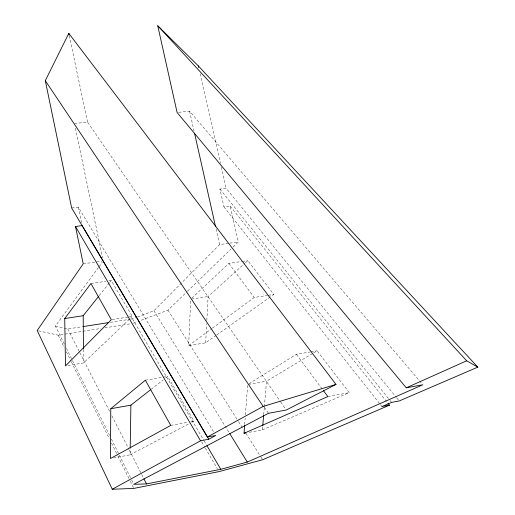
<?xml version="1.0" encoding="UTF-8"?>
<svg xmlns="http://www.w3.org/2000/svg" width="515" height="515" viewBox="0 0 515 515"><rect width="100%" height="100%" fill="white"/><g stroke="black" fill="none" stroke-linecap="round" stroke-linejoin="round"><path stroke-width="0.39" stroke-dasharray="2.58 1.93" d="M113.603 457.932L130.083 454.816L130.192 448.411M216.139 335.381L205.652 342.823L188.651 345.623L190.672 300.013M205.652 342.823L206.663 323.671M206.83 320.478L208.092 296.543L244.837 263.274M244.696 424.508L245.172 418.109M245.41 414.91L247.625 385.317M249.395 432.297L262.418 429.838L262.753 425.853M263.693 414.684L264.298 407.507M264.369 406.708L266.513 381.184L313.017 353.251M64.272 344.02L55.356 326.027L98.507 267.433M98.983 266.789L102.298 262.283M99.208 295.61L109.212 283.05M109.714 282.426L111.214 280.54L132.342 316.442L130.598 318.103M137.653 316.918L153.934 310.764L219.583 244.586L228.963 243.26M141.239 320.221L167.948 310.197L186.99 291.735M187.563 291.175L230.842 249.215M233.147 246.975L238.342 241.941L230.192 206.09L223.974 206.908L219.937 189.076L226.149 188.284L396.164 397.226M67.871 365.521L83.559 362.933L130.018 318.656M191.863 298.127L228.84 263.365L241.477 261.517M245.43 262.74L247.799 260.596L273.819 294.445L270.542 296.775M151.165 389.295L163.204 379.877M165.733 377.894L167.639 376.407L193.962 421.141L191.123 422.635M188.651 345.623L211.787 328.634M212.431 328.164L254.204 297.496L267.543 295.423M216.796 334.911L269.886 297.239M249.041 383.675L296.434 354.333L310.223 351.97M313.699 352.839L317.118 350.786L349.286 392.642L262.418 429.838M130.083 454.816L190.415 423.008M130.894 319.126L136.913 317.201M133.243 323.22L136.868 321.862M170.768 425.396L187.775 422.274M190.872 421.708L193.962 421.141M327.83 396.582L349.286 392.642M248.475 384.377L266.513 381.184M145.352 380.225L167.639 376.407M310.989 351.835L317.118 350.786M55.356 326.027L67.787 328.969L82.773 326.632M110.384 322.326L130.108 319.249M38.548 330.797L58.208 335.175L100.895 328.467M104.848 327.843L130.939 323.742M112.09 319.59L128.447 317.047M129.226 316.925L132.342 316.442M268.328 295.301L273.819 294.445M191.496 299.093L208.092 296.543M90.943 283.501L105.755 281.338M108.877 280.881L111.214 280.54M242.269 261.401L247.799 260.596M83.211 263.822L101.706 261.214M229.742 243.151L238.342 241.941M71.649 207.97L78.319 207.12L214.523 433.385M74.437 123.516L87.55 122.113L280.289 401.417M178.666 112.328L189.584 111.156L421.798 383.54M396.672 397.85L399.209 400.966M219.937 189.076L389.565 399.904M390.067 400.528L391.574 402.402M230.192 206.09L386.462 401.391M223.974 206.908L379.961 404.056M380.456 404.687L381.95 406.58M228.84 263.365L254.204 297.496M296.434 354.333L322.12 388.902M280.746 402.08L285.767 409.361M264.44 407.301L268.463 413.307M167.948 310.197L238.142 420.987M238.567 421.669L243.305 429.143M245.893 433.224L260.532 456.335M260.963 457.011L262.682 459.734M153.934 310.764L229.13 432.626M132.477 318.875L203.695 440.196M204.101 440.885L206.547 445.044M201.655 441.857L204.886 447.393M205.292 448.082L217.42 468.85M67.787 328.969L79.445 351.925M79.812 352.646L110.049 412.18M111.871 415.766L129.001 449.486M129.362 450.2L141.387 473.871M141.754 474.592L143.209 477.457M66.416 348.333L72.119 359.843M72.473 360.564L109.56 435.387M111.343 438.986L131.319 479.278M131.673 479.993L133.81 484.312M58.208 335.175L64.246 347.406M66.377 351.719L70.993 361.073M71.347 361.794L109.354 438.761M111.485 443.08L117.523 455.312M117.884 456.026L129.96 480.489M130.314 481.21L133.868 488.4M200.116 73.735L220.439 163.178M221.334 167.105L226.149 188.284M189.584 111.156L193.994 130.778M216.049 228.885L219.583 244.586M69.293 35.735L87.55 122.113M75.422 128.235L102.588 257.854M78.319 207.12L81.525 222.532M83.456 349.325L83.559 362.933"/><path stroke-width="0.77" d="M110.77 408.723L110.461 458.524L170.768 425.396L145.352 380.225L110.77 408.723L130.894 405.163L150.535 389.791M130.205 447.612L130.894 405.163M245.565 433.018L244.033 433.308L244.631 425.313M262.753 425.853L263.629 415.483M208.781 439.231L82.168 225.615L75.486 226.497L83.211 263.822L37.189 330.495L112.257 489.25L200.541 440.789L208.781 439.231L215.766 435.452L207.397 437.023L71.649 207.97L45.294 80.655L68.798 33.378L336.012 384.409L286.224 410.024L268.463 413.307L133.81 484.312L146.492 483.913L220.793 469.307L247.297 462.064L422.841 384.763L406.277 387.821L177.102 112.495L157.745 25.75L198.333 65.894L477.811 367.137L399.209 400.966L391.574 402.402L381.95 406.58L389.475 405.157L387.969 403.277M64.729 318.54L90.943 283.501L111.311 319.712L65.514 365.908L64.729 318.54L83.198 315.708L98.706 296.241M207.397 437.023L263.178 406.399L336.012 384.409M406.277 387.821L466.68 360.796L477.811 367.137M244.033 433.308L327.83 396.582L323.549 390.821M389.475 405.157L262.682 459.734L219.036 471.618L133.868 488.4L112.257 489.25M83.565 326.51L108.807 322.57M157.745 25.75L466.68 360.796M45.294 80.655L263.178 406.399M229.555 433.308L247.297 462.064M206.953 445.739L220.793 469.307M75.486 226.497L200.541 440.789M143.936 478.892L146.492 483.913M198.333 65.894L198.687 67.459M194.528 133.134L215.521 226.536M68.798 33.378L69.132 34.949M83.198 315.708L83.449 348.526"/></g></svg>
